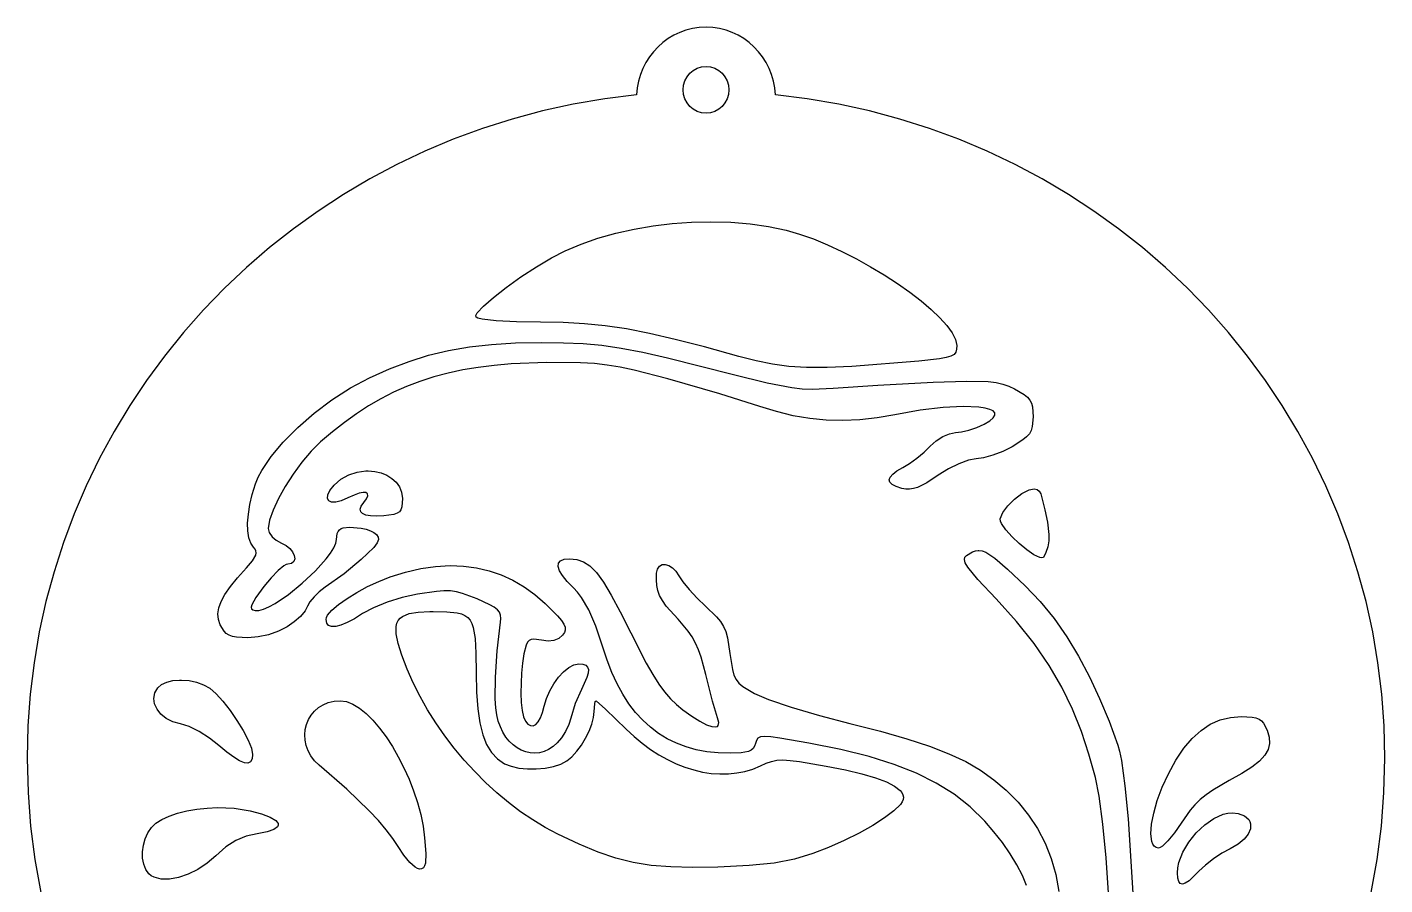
# Model space of a CAD drawing. Extents: x -78 to 288, y -40 to 337.
# Drawn here: x -78.2 to 288.2, y 105.6 to 337 of the extents above; entities that cross this region are included whole.
import ezdxf

# ---------------------------------------------------------------- set-up
doc = ezdxf.new("R2010")
doc.units = 0

msp = doc.modelspace()

# ---------------------------------------------------------------- linework, layer by layer
at = {"layer": 'Layer 1'}
for p, q in [((94.793371, 333.890838), (93.372081, 332.844108)), ((96.309169, 334.800759), (94.793371, 333.890838)), ((97.910866, 335.56504), (96.309169, 334.800759)), ((99.589848, 336.174852), (97.910866, 335.56504)), ((101.337505, 336.621365), (99.589848, 336.174852)), ((103.145226, 336.895747), (101.337505, 336.621365)), ((105.004399, 336.98917), (103.145226, 336.895747)), ((106.863473, 336.895747), (105.004399, 336.98917)), ((105.004399, 336.98917), (105.004399, 336.98917)), ((108.670914, 336.621364), (106.863473, 336.895747)), ((110.418137, 336.174851), (108.670914, 336.621364)), ((112.096555, 335.565039), (110.418137, 336.174851)), ((113.697584, 334.800757), (112.096555, 335.565039)), ((115.212637, 333.890836), (113.697584, 334.800757)), ((116.63313, 332.844107), (115.212637, 333.890836)), ((90.847475, 330.375541), (89.76138, 328.971364)), ((92.053912, 331.669399), (90.847475, 330.375541)), ((93.372081, 332.844108), (92.053912, 331.669399)), ((117.950477, 331.669398), (116.63313, 332.844107)), ((119.156091, 330.37554), (117.950477, 331.669398)), ((120.241389, 328.971364), (119.156091, 330.37554)), ((88.804241, 327.465699), (87.984667, 325.867376)), ((89.76138, 328.971364), (88.804241, 327.465699)), ((102.603917, 325.908674), (103.761947, 326.277298)), ((103.761947, 326.277298), (105.004399, 326.405837)), ((105.004399, 326.405837), (106.246472, 326.277298)), ((105.004399, 326.405837), (105.004399, 326.405837)), ((106.246472, 326.277298), (107.403503, 325.908674)), ((121.197783, 327.465699), (120.241389, 328.971364)), ((122.016689, 325.867375), (121.197783, 327.465699)), ((87.311271, 324.185224), (86.792663, 322.428074)), ((87.984667, 325.867376), (87.311271, 324.185224)), ((98.956462, 321.356244), (99.316795, 322.543019)), ((99.316795, 322.543019), (99.886746, 323.617135)), ((99.886746, 323.617135), (100.641277, 324.553107)), ((100.641277, 324.553107), (101.555347, 325.325448)), ((101.555347, 325.325448), (102.603917, 325.908674)), ((107.403503, 325.908674), (108.45066, 325.325448)), ((108.45066, 325.325448), (109.363111, 324.553107)), ((109.363111, 324.553107), (110.116022, 323.617135)), ((110.116022, 323.617135), (110.68456, 322.543019)), ((110.68456, 322.543019), (111.043894, 321.356244)), ((122.689521, 324.185224), (122.016689, 325.867375)), ((123.207694, 322.428074), (122.689521, 324.185224)), ((86.437456, 320.604756), (86.25426, 318.7241)), ((86.792663, 322.428074), (86.437456, 320.604756)), ((98.830788, 320.082295), (98.956462, 321.356244)), ((98.956463, 318.808345), (98.830788, 320.082295)), ((99.316796, 317.621569), (98.956463, 318.808345)), ((111.043895, 318.808345), (110.684561, 317.621569)), ((111.043894, 321.356244), (111.16919, 320.082295)), ((111.16919, 320.082295), (111.043895, 318.808345)), ((123.562621, 320.604756), (123.207694, 322.428074)), ((123.745718, 318.7241), (123.562621, 320.604756)), ((69.190608, 316.216927), (60.860163, 314.394344)), ((77.658476, 317.66329), (69.190608, 316.216927)), ((86.25426, 318.7241), (77.658476, 317.66329)), ((99.886748, 316.547453), (99.316796, 317.621569)), ((100.641278, 315.611482), (99.886748, 316.547453)), ((101.555348, 314.839141), (100.641278, 315.611482)), ((109.363111, 315.611482), (108.45066, 314.839141)), ((110.116022, 316.547453), (109.363111, 315.611482)), ((110.684561, 317.621569), (110.116022, 316.547453)), ((132.341786, 317.663647), (123.745718, 318.7241)), ((140.8099, 316.217613), (132.341786, 317.663647)), ((149.140558, 314.395329), (140.8099, 316.217613)), ((52.676648, 312.204871), (44.64957, 309.657842)), ((60.860163, 314.394344), (52.676648, 312.204871)), ((102.603917, 314.255916), (101.555348, 314.839141)), ((103.761948, 313.887291), (102.603917, 314.255916)), ((105.004399, 313.758753), (103.761948, 313.887291)), ((106.246471, 313.887291), (105.004399, 313.758753)), ((107.403502, 314.255916), (106.246471, 313.887291)), ((108.45066, 314.839141), (107.403502, 314.255916)), ((157.324252, 312.20613), (149.140558, 314.395329)), ((165.35148, 309.659346), (157.324252, 312.20613)), ((44.64957, 309.657842), (36.788435, 306.762588)), ((173.212734, 306.764311), (165.35148, 309.659346)), ((36.788435, 306.762588), (29.102751, 303.528441)), ((180.898512, 303.530358), (173.212734, 306.764311)), ((29.102751, 303.528441), (21.602023, 299.964733)), ((188.399307, 299.966818), (180.898512, 303.530358)), ((21.602023, 299.964733), (14.29576, 296.080795)), ((195.705615, 296.083024), (188.399307, 299.966818)), ((14.29576, 296.080795), (7.193466, 291.885961)), ((202.80793, 291.888309), (195.705615, 296.083024)), ((7.193466, 291.885961), (0.304651, 287.389561)), ((209.696748, 287.392005), (202.80793, 291.888309)), ((0.304651, 287.389561), (-6.361181, 282.600929)), ((216.362564, 282.603445), (209.696748, 287.392005)), ((-6.361181, 282.600929), (-12.794522, 277.529395)), ((80.624576, 281.379432), (85.603313, 282.486697)), ((85.603313, 282.486697), (90.715785, 283.357831)), ((90.715785, 283.357831), (95.909161, 283.987854)), ((95.909161, 283.987854), (101.130614, 284.371788)), ((101.130614, 284.371788), (106.327315, 284.504656)), ((106.327315, 284.504656), (111.686601, 284.368872)), ((106.327315, 284.504656), (106.327315, 284.504656)), ((111.686601, 284.368872), (116.899327, 283.946269)), ((116.899327, 283.946269), (121.906047, 283.2318)), ((121.906047, 283.2318), (126.647315, 282.22042)), ((126.647315, 282.22042), (130.232189, 281.180908)), ((222.795872, 277.531962), (216.362564, 282.603445)), ((71.279616, 278.476419), (75.8324, 280.041013)), ((75.8324, 280.041013), (80.624576, 281.379432)), ((130.232189, 281.180908), (133.970574, 279.853306)), ((133.970574, 279.853306), (137.809375, 278.273485)), ((-12.794522, 277.529395), (-18.985866, 272.184291)), ((63.293063, 274.770273), (67.019051, 276.690628)), ((67.019051, 276.690628), (71.279616, 278.476419)), ((137.809375, 278.273485), (141.695497, 276.477317)), ((141.695497, 276.477317), (145.575846, 274.500673)), ((228.987169, 272.186887), (222.795872, 277.531962)), ((-18.985866, 272.184291), (-24.925705, 266.57495)), ((55.059038, 269.620205), (59.213384, 272.344322)), ((59.213384, 272.344322), (63.293063, 274.770273)), ((145.575846, 274.500673), (149.397328, 272.379425)), ((149.397328, 272.379425), (153.106848, 270.149444)), ((234.926948, 266.577553), (228.987169, 272.186887)), ((51.109049, 266.805351), (55.059038, 269.620205)), ((153.106848, 270.149444), (156.651312, 267.846601)), ((156.651312, 267.846601), (159.977624, 265.506769)), ((-24.925705, 266.57495), (-30.604533, 260.710704)), ((44.938239, 261.733151), (47.642441, 264.10719)), ((47.642441, 264.10719), (51.109049, 266.805351)), ((159.977624, 265.506769), (163.03269, 263.165818)), ((240.605705, 260.713293), (234.926948, 266.577553)), ((-30.604533, 260.710704), (-36.012843, 254.600884)), ((43.275467, 259.890663), (44.938239, 261.733151)), ((163.03269, 263.165818), (165.763416, 260.859619)), ((165.763416, 260.859619), (168.116708, 258.624045)), ((246.013935, 254.603439), (240.605705, 260.713293)), ((42.921812, 259.233573), (43.275467, 259.890663)), ((42.933149, 258.787156), (42.921812, 259.233573)), ((43.441573, 258.508906), (42.933149, 258.787156)), ((44.5672, 258.249092), (43.441573, 258.508906)), ((48.39056, 257.806735), (44.5672, 258.249092)), ((53.844225, 257.504017), (48.39056, 257.806735)), ((60.36919, 257.384865), (53.844225, 257.504017)), ((66.476747, 257.287116), (60.36919, 257.384865)), ((72.184825, 256.985373), (66.476747, 257.287116)), ((77.775361, 256.431335), (72.184825, 256.985373)), ((168.116708, 258.624045), (170.03947, 256.494967)), ((-36.012843, 254.600884), (-41.141128, 248.254823)), ((83.530291, 255.576701), (77.775361, 256.431335)), ((89.73155, 254.37317), (83.530291, 255.576701)), ((96.661074, 252.77244), (89.73155, 254.37317)), ((170.03947, 256.494967), (171.478608, 254.508256)), ((171.478608, 254.508256), (172.381028, 252.699783)), ((251.142133, 248.257324), (246.013935, 254.603439)), ((30.126638, 248.48867), (35.531546, 249.785176)), ((35.531546, 249.785176), (41.168225, 250.753926)), ((41.168225, 250.753926), (47.145226, 251.417237)), ((47.145226, 251.417237), (53.571101, 251.797426)), ((53.571101, 251.797426), (60.554399, 251.916809)), ((60.554399, 251.916809), (66.502024, 251.854838)), ((60.554399, 251.916809), (60.554399, 251.916809)), ((66.502024, 251.854838), (71.823673, 251.631944)), ((71.823673, 251.631944), (76.908715, 251.183259)), ((76.908715, 251.183259), (82.146519, 250.443913)), ((82.146519, 250.443913), (87.926453, 249.34904)), ((87.926453, 249.34904), (94.637888, 247.833771)), ((104.6008, 250.726212), (96.661074, 252.77244)), ((113.832663, 248.186184), (104.6008, 250.726212)), ((172.422272, 249.310784), (171.943814, 248.695281)), ((172.381028, 252.699783), (172.693635, 251.10542)), ((172.641266, 250.101647), (172.422272, 249.310784)), ((172.693635, 251.10542), (172.641266, 250.101647)), ((-41.141128, 248.254823), (-45.979882, 241.681852)), ((19.577935, 244.823123), (24.844952, 246.842091)), ((24.844952, 246.842091), (30.126638, 248.48867)), ((47.86019, 245.764614), (43.527873, 245.220002)), ((52.382147, 246.159272), (47.86019, 245.764614)), ((62.053704, 246.519309), (52.382147, 246.159272)), ((71.141192, 246.43726), (62.053704, 246.519309)), ((74.869692, 246.221875), (71.141192, 246.43726)), ((78.365267, 245.848955), (74.869692, 246.221875)), ((81.860841, 245.287529), (78.365267, 245.848955)), ((94.637888, 247.833771), (112.412732, 243.282573)), ((118.534301, 246.951519), (113.832663, 248.186184)), ((122.91016, 246.043359), (118.534301, 246.951519)), ((127.318923, 245.452468), (122.91016, 246.043359)), ((162.410163, 246.933823), (144.329452, 245.49106)), ((168.023255, 247.525404), (162.410163, 246.933823)), ((169.837145, 247.840143), (168.023255, 247.525404)), ((171.113052, 248.217585), (169.837145, 247.840143)), ((171.943814, 248.695281), (171.113052, 248.217585)), ((255.980793, 241.68428), (251.142133, 248.257324)), ((9.086604, 239.657886), (14.217038, 242.409448)), ((14.217038, 242.409448), (19.577935, 244.823123)), ((31.521942, 242.634958), (27.801367, 241.439051)), ((35.37343, 243.660321), (31.521942, 242.634958)), ((39.370514, 244.520286), (35.37343, 243.660321)), ((43.527873, 245.220002), (39.370514, 244.520286)), ((85.589342, 244.506626), (81.860841, 245.287529)), ((94.676829, 242.162503), (85.589342, 244.506626)), ((108.69923, 238.122121), (94.676829, 242.162503)), ((112.412732, 243.282573), (121.485837, 241.005722)), ((132.119271, 245.169612), (127.318923, 245.452468)), ((137.669887, 245.185554), (132.119271, 245.169612)), ((144.329452, 245.49106), (137.669887, 245.185554)), ((-45.979882, 241.681852), (-50.519598, 234.891303)), ((4.058858, 236.427202), (9.086604, 239.657886)), ((20.694232, 238.515014), (17.278308, 236.776589)), ((24.197024, 240.067452), (20.694232, 238.515014)), ((27.801367, 241.439051), (24.197024, 240.067452)), ((121.485837, 241.005722), (128.120387, 239.751738)), ((128.120387, 239.751738), (130.935884, 239.451668)), ((130.935884, 239.451668), (133.63696, 239.339334)), ((133.63696, 239.339334), (139.356135, 239.587226)), ((139.356135, 239.587226), (151.369486, 240.396568)), ((151.369486, 240.396568), (166.308357, 241.192365)), ((166.308357, 241.192365), (175.328498, 241.511566)), ((175.328498, 241.511566), (181.19676, 241.385909)), ((181.19676, 241.385909), (183.32531, 241.125853)), ((183.32531, 241.125853), (185.117539, 240.718097)), ((185.117539, 240.718097), (186.723996, 240.150479)), ((186.723996, 240.150479), (188.295232, 239.410837)), ((188.295232, 239.410837), (190.853794, 237.907455)), ((260.520412, 234.893641), (255.980793, 241.68428)), ((-50.519598, 234.891303), (-54.750769, 227.892509)), ((-0.734109, 232.839929), (4.058858, 236.427202)), ((13.934572, 234.847031), (10.648341, 232.721192)), ((17.278308, 236.776589), (13.934572, 234.847031)), ((119.503565, 234.710073), (108.69923, 238.122121)), ((124.053158, 233.277929), (119.503565, 234.710073)), ((174.394991, 234.65834), (169.03154, 234.390254)), ((178.663342, 234.486385), (174.394991, 234.65834)), ((190.853794, 237.907455), (191.723306, 237.185061)), ((191.723306, 237.185061), (192.362551, 236.417435)), ((192.362551, 236.417435), (192.803716, 235.556002)), ((192.803716, 235.556002), (193.078986, 234.552189)), ((193.078986, 234.552189), (193.260579, 231.923128)), ((264.751484, 227.894737), (260.520412, 234.893641)), ((-5.160204, 229.018595), (-0.734109, 232.839929)), ((10.648341, 232.721192), (7.404936, 230.393925)), ((128.545006, 232.177322), (124.053158, 233.277929)), ((133.009102, 231.406443), (128.545006, 232.177322)), ((137.475442, 230.963484), (133.009102, 231.406443)), ((141.974022, 230.846635), (137.475442, 230.963484)), ((146.534836, 231.054087), (141.974022, 230.846635)), ((151.18788, 231.58403), (146.534836, 231.054087)), ((155.963149, 232.434656), (151.18788, 231.58403)), ((162.808941, 233.657301), (155.963149, 232.434656)), ((169.03154, 234.390254), (162.808941, 233.657301)), ((180.31312, 234.243149), (178.663342, 234.486385)), ((181.600641, 233.899213), (180.31312, 234.243149)), ((181.57209, 230.777631), (182.538268, 231.578523)), ((182.49641, 233.457679), (181.600641, 233.899213)), ((182.970934, 232.921651), (182.49641, 233.457679)), ((182.538268, 231.578523), (182.994718, 232.294231)), ((182.994718, 232.294231), (182.970934, 232.921651)), ((193.260579, 231.923128), (193.065114, 229.247318)), ((-54.750769, 227.892509), (-58.663887, 220.694801)), ((-9.087334, 225.085732), (-5.160204, 229.018595)), ((4.189673, 227.860083), (0.987871, 225.114517)), ((7.404936, 230.393925), (4.189673, 227.860083)), ((168.915598, 226.543964), (170.725921, 227.336727)), ((170.725921, 227.336727), (172.305579, 227.628059)), ((172.305579, 227.628059), (173.960376, 227.806577)), ((173.960376, 227.806577), (175.975315, 228.292989)), ((175.975315, 228.292989), (178.095664, 229.013585)), ((178.095664, 229.013585), (180.06669, 229.894656)), ((180.06669, 229.894656), (181.57209, 230.777631)), ((192.266769, 227.303577), (191.54216, 226.46399)), ((192.761172, 228.212387), (192.266769, 227.303577)), ((193.065114, 229.247318), (192.761172, 228.212387)), ((268.664504, 220.696902), (264.751484, 227.894737)), ((-12.383406, 221.163869), (-9.087334, 225.085732)), ((0.987871, 225.114517), (-1.537304, 222.609745)), ((163.852861, 222.352819), (165.496968, 223.941531)), ((165.496968, 223.941531), (167.098113, 225.371616)), ((167.098113, 225.371616), (168.915598, 226.543964)), ((187.589676, 223.791601), (185.068535, 222.542088)), ((190.547603, 225.63673), (187.589676, 223.791601)), ((191.54216, 226.46399), (190.547603, 225.63673)), ((-58.663887, 220.694801), (-62.249448, 213.307511)), ((-14.916327, 217.375538), (-12.383406, 221.163869)), ((-1.537304, 222.609745), (-4.036508, 219.670283)), ((159.937388, 219.313107), (161.918943, 220.747804)), ((161.918943, 220.747804), (163.852861, 222.352819)), ((175.838917, 220.19634), (173.233602, 219.237278)), ((177.888288, 220.554865), (175.838917, 220.19634)), ((179.898855, 220.817492), (177.888288, 220.554865)), ((182.3986, 221.515309), (179.898855, 220.817492)), ((185.068535, 222.542088), (182.3986, 221.515309)), ((272.249967, 213.309469), (268.664504, 220.696902)), ((-15.855327, 215.569737), (-14.916327, 217.375538)), ((-6.413971, 216.454584), (-8.573923, 213.121096)), ((-4.036508, 219.670283), (-6.413971, 216.454584)), ((6.488247, 215.092662), (8.608758, 216.269557)), ((8.608758, 216.269557), (10.885371, 216.993984)), ((10.885371, 216.993984), (13.220441, 217.282851)), ((13.220441, 217.282851), (13.837802, 217.282851)), ((13.220441, 217.282851), (13.220441, 217.282851)), ((13.837802, 217.282851), (15.61688, 217.133477)), ((15.61688, 217.133477), (17.309288, 216.74398)), ((17.309288, 216.74398), (18.868628, 216.123469)), ((154.683722, 215.642887), (155.39042, 216.44767)), ((155.39042, 216.44767), (156.545993, 217.31243)), ((156.545993, 217.31243), (158.150371, 218.235351)), ((158.150371, 218.235351), (159.937388, 219.313107)), ((170.406811, 217.823555), (167.69301, 216.101045)), ((173.233602, 219.237278), (170.406811, 217.823555)), ((-62.249448, 213.307511), (-65.497943, 205.739971)), ((-17.438869, 210.956993), (-16.554004, 213.843267)), ((-16.554004, 213.843267), (-15.855327, 215.569737)), ((-8.573923, 213.121096), (-10.420595, 209.82827)), ((3.521822, 212.029735), (4.621482, 213.446392)), ((4.621482, 213.446392), (6.488247, 215.092662)), ((18.868628, 216.123469), (20.248498, 215.281053)), ((20.248498, 215.281053), (21.4025, 214.225841)), ((21.4025, 214.225841), (22.284235, 212.966942)), ((22.284235, 212.966942), (22.847302, 211.513465)), ((154.425969, 214.899892), (154.683722, 215.642887)), ((154.617229, 214.220501), (154.425969, 214.899892)), ((155.257573, 213.606527), (154.617229, 214.220501)), ((156.347069, 213.059785), (155.257573, 213.606527)), ((157.885788, 212.582087), (156.347069, 213.059785)), ((158.903182, 212.398819), (157.885788, 212.582087)), ((162.072776, 212.831039), (160.966672, 212.512519)), ((164.583721, 214.045303), (162.072776, 212.831039)), ((167.69301, 216.101045), (164.583721, 214.045303)), ((275.498368, 205.741769), (272.249967, 213.309469)), ((-18.093161, 208.195476), (-17.438869, 210.956993)), ((-10.420595, 209.82827), (-11.858219, 206.734556)), ((2.842852, 209.880766), (2.940691, 210.830433)), ((3.193068, 209.213017), (2.842852, 209.880766)), ((2.940691, 210.830433), (3.521822, 212.029735)), ((3.956103, 208.859465), (3.193068, 209.213017)), ((6.579679, 209.22408), (5.096719, 208.852393)), ((8.369746, 210.006809), (6.579679, 209.22408)), ((10.005535, 210.775347), (8.369746, 210.006809)), ((11.374685, 211.264476), (10.005535, 210.775347)), ((12.452901, 211.481432), (11.374685, 211.264476)), ((13.215883, 211.433448), (12.452901, 211.481432)), ((12.629538, 208.736809), (13.37046, 209.772205)), ((13.639335, 211.127759), (13.215883, 211.433448)), ((13.37046, 209.772205), (13.69896, 210.5716)), ((13.69896, 210.5716), (13.639335, 211.127759)), ((22.847302, 211.513465), (23.045302, 209.874517)), ((23.045302, 209.874517), (22.899266, 207.587122)), ((159.920142, 212.372038), (158.903182, 212.398819)), ((160.966672, 212.512519), (159.920142, 212.372038)), ((186.46232, 207.878707), (188.226558, 209.62848)), ((188.226558, 209.62848), (190.244329, 211.153337)), ((190.244329, 211.153337), (192.198219, 212.156344)), ((192.198219, 212.156344), (193.604538, 212.467434)), ((193.604538, 212.467434), (194.352866, 212.296118)), ((193.604538, 212.467434), (193.604538, 212.467434)), ((194.352866, 212.296118), (194.915597, 211.819678)), ((194.915597, 211.819678), (195.336531, 211.065189)), ((195.336531, 211.065189), (195.659468, 210.059726)), ((195.659468, 210.059726), (196.445077, 206.784051)), ((-65.497943, 205.739971), (-68.399866, 198.001513)), ((-18.70459, 203.223116), (-18.51552, 205.602817)), ((-18.51552, 205.602817), (-18.093161, 208.195476)), ((-11.858219, 206.734556), (-12.791023, 203.998405)), ((5.096719, 208.852393), (3.956103, 208.859465)), ((11.692102, 206.95259), (11.965774, 207.772202)), ((11.804841, 206.280437), (11.692102, 206.95259)), ((12.300309, 205.758208), (11.804841, 206.280437)), ((11.965774, 207.772202), (12.629538, 208.736809)), ((13.174826, 205.38837), (12.300309, 205.758208)), ((14.42471, 205.173387), (13.174826, 205.38837)), ((18.035857, 205.217851), (16.046281, 205.115726)), ((20.728651, 205.568422), (18.035857, 205.217851)), ((21.610532, 205.850346), (20.728651, 205.568422)), ((22.238418, 206.254968), (21.610532, 205.850346)), ((22.654075, 206.820992), (22.238418, 206.254968)), ((22.899266, 207.587122), (22.654075, 206.820992)), ((184.36176, 204.362365), (185.118445, 206.068506)), ((185.118445, 206.068506), (186.46232, 207.878707)), ((196.445077, 206.784051), (197.171496, 203.463578)), ((278.400202, 198.003136), (275.498368, 205.741769)), ((-18.659011, 201.100474), (-18.70459, 203.223116)), ((-12.791023, 203.998405), (-13.12324, 201.778267)), ((-13.12324, 201.778267), (-12.85023, 200.652655)), ((6.045389, 201.401224), (6.505407, 201.722447)), ((6.505407, 201.722447), (7.101188, 201.937563)), ((7.101188, 201.937563), (8.748982, 202.095767)), ((8.748982, 202.095767), (11.950297, 201.848932)), ((11.950297, 201.848932), (13.300095, 201.554611)), ((13.300095, 201.554611), (14.452715, 201.158996)), ((16.046281, 205.115726), (14.42471, 205.173387)), ((184.473751, 203.775008), (184.36176, 204.362365)), ((184.792093, 203.069858), (184.473751, 203.775008)), ((185.942004, 201.399556), (184.792093, 203.069858)), ((197.171496, 203.463578), (197.536571, 200.125067)), ((-68.399866, 198.001513), (-70.94571, 190.101469)), ((-18.377427, 199.278992), (-18.659011, 201.100474)), ((-17.858479, 197.802769), (-18.377427, 199.278992)), ((-12.85023, 200.652655), (-12.099761, 199.544021)), ((-12.099761, 199.544021), (-10.974678, 198.566937)), ((-10.974678, 198.566937), (-9.577824, 197.835976)), ((5.121744, 197.777979), (5.318218, 198.823753)), ((5.318218, 198.823753), (5.483696, 200.394154)), ((5.483696, 200.394154), (5.708897, 200.962318)), ((5.708897, 200.962318), (6.045389, 201.401224)), ((14.452715, 201.158996), (15.385706, 200.671566)), ((16.294327, 197.905793), (15.334644, 196.668301)), ((15.385706, 200.671566), (16.076617, 200.101802)), ((16.076617, 200.101802), (16.502994, 199.459186)), ((16.642385, 198.753198), (16.294327, 197.905793)), ((16.502994, 199.459186), (16.642385, 198.753198)), ((187.599849, 199.538217), (185.942004, 201.399556)), ((189.553979, 197.6726), (187.599849, 199.538217)), ((197.489182, 198.457411), (197.238149, 196.795281)), ((197.536571, 200.125067), (197.489182, 198.457411)), ((280.945964, 190.102901), (278.400202, 198.003136)), ((-17.10081, 196.715906), (-17.858479, 197.802769)), ((-17.372332, 193.076674), (-16.527039, 194.555475)), ((-16.692486, 196.222614), (-17.10081, 196.715906)), ((-16.455906, 195.7122), (-16.692486, 196.222614)), ((-16.527039, 194.555475), (-16.398336, 195.163531)), ((-16.398336, 195.163531), (-16.455906, 195.7122)), ((-9.577824, 197.835976), (-8.320352, 197.192923)), ((-8.320352, 197.192923), (-7.309078, 196.363051)), ((-7.309078, 196.363051), (-6.569672, 195.430369)), ((-6.569672, 195.430369), (-6.127807, 194.478883)), ((-6.127807, 194.478883), (-6.009157, 193.592603)), ((2.528284, 193.592389), (3.682568, 195.123741)), ((3.682568, 195.123741), (4.561791, 196.53179)), ((4.561791, 196.53179), (5.121744, 197.777979)), ((15.334644, 196.668301), (11.969412, 193.368978)), ((174.853676, 194.010839), (175.321829, 194.475767)), ((175.321829, 194.475767), (176.954957, 195.421391)), ((176.954957, 195.421391), (177.697757, 195.706927)), ((177.697757, 195.706927), (178.443913, 195.833962)), ((178.443913, 195.833962), (178.655579, 195.842781)), ((178.655579, 195.842781), (179.517798, 195.716941)), ((178.655579, 195.842781), (178.655579, 195.842781)), ((179.517798, 195.716941), (180.486301, 195.344906)), ((180.486301, 195.344906), (182.929549, 193.742412)), ((191.59275, 195.989461), (189.553979, 197.6726)), ((193.504515, 194.675561), (191.59275, 195.989461)), ((195.077627, 193.917655), (193.504515, 194.675561)), ((196.746813, 195.269424), (196.10044, 193.902503)), ((197.238149, 196.795281), (196.746813, 195.269424)), ((-21.43588, 188.444843), (-19.049907, 191.10674)), ((-19.049907, 191.10674), (-17.372332, 193.076674)), ((-8.924845, 191.688747), (-10.504581, 190.392164)), ((-8.310677, 192.041854), (-8.924845, 191.688747)), ((-7.849212, 192.165073), (-8.310677, 192.041854)), ((-6.844187, 192.35169), (-7.849212, 192.165073)), ((-6.239392, 192.855536), (-6.844187, 192.35169)), ((-6.009157, 193.592603), (-6.239392, 192.855536)), ((-0.42864, 190.313994), (2.528284, 193.592389)), ((11.969412, 193.368978), (7.324694, 189.547077)), ((23.91784, 190.009183), (28.015855, 190.954031)), ((28.015855, 190.954031), (32.016458, 191.534261)), ((32.016458, 191.534261), (35.912871, 191.750559)), ((35.912871, 191.750559), (39.529087, 191.61833)), ((35.912871, 191.750559), (35.912871, 191.750559)), ((39.529087, 191.61833), (43.039344, 191.15638)), ((43.039344, 191.15638), (46.438316, 190.365771)), ((65.07225, 191.5053), (65.16514, 192.398664)), ((65.430518, 190.381317), (65.07225, 191.5053)), ((65.16514, 192.398664), (65.71067, 193.050405)), ((65.71067, 193.050405), (66.710323, 193.44952)), ((66.710323, 193.44952), (68.165579, 193.585003)), ((68.165579, 193.585003), (70.135923, 193.410054)), ((68.165579, 193.585003), (68.165579, 193.585003)), ((70.135923, 193.410054), (71.939084, 192.806741)), ((71.939084, 192.806741), (73.672312, 191.657367)), ((73.672312, 191.657367), (75.432858, 189.844234)), ((91.678218, 189.67799), (91.923193, 190.815268)), ((91.923193, 190.815268), (92.437081, 191.587595)), ((92.437081, 191.587595), (93.156892, 192.002378)), ((93.156892, 192.002378), (94.019637, 192.067025)), ((94.019637, 192.067025), (94.962327, 191.788946)), ((94.962327, 191.788946), (95.921971, 191.175549)), ((95.921971, 191.175549), (96.835579, 190.234242)), ((174.728134, 193.372176), (174.853676, 194.010839)), ((174.982832, 192.504547), (174.728134, 193.372176)), ((175.6554, 191.352721), (174.982832, 192.504547)), ((178.404666, 187.975554), (175.6554, 191.352721)), ((182.929549, 193.742412), (186.3601, 190.795623)), ((186.3601, 190.795623), (191.152732, 186.264865)), ((195.671049, 193.805563), (195.077627, 193.917655)), ((196.10044, 193.902503), (195.671049, 193.805563)), ((-70.94571, 190.101469), (-73.125969, 182.049172)), ((-23.35433, 186.078635), (-21.43588, 188.444843)), ((-12.375001, 188.47391), (-14.322685, 186.132573)), ((-10.504581, 190.392164), (-12.375001, 188.47391)), ((-7.698084, 183.973999), (-3.955317, 187.00505)), ((-3.955317, 187.00505), (-0.42864, 190.313994)), ((7.324694, 189.547077), (2.178496, 185.894448)), ((13.674515, 186.07311), (16.701799, 187.502036)), ((16.701799, 187.502036), (19.729191, 188.699031)), ((19.729191, 188.699031), (23.91784, 190.009183)), ((46.438316, 190.365771), (49.720675, 189.247564)), ((49.720675, 189.247564), (52.881095, 187.802822)), ((52.881095, 187.802822), (55.914249, 186.032607)), ((66.238463, 189.03772), (65.430518, 190.381317)), ((67.494602, 187.485512), (66.238463, 189.03772)), ((69.197454, 185.735698), (67.494602, 187.485512)), ((75.432858, 189.844234), (77.317972, 187.249643)), ((77.317972, 187.249643), (79.424903, 183.755896)), ((91.612444, 187.926142), (91.678218, 189.67799)), ((91.696205, 186.394438), (91.612444, 187.926142)), ((96.835579, 190.234242), (97.640163, 188.972434)), ((97.640163, 188.972434), (98.719792, 187.3412)), ((98.719792, 187.3412), (100.447917, 185.259128)), ((183.276968, 182.798823), (178.404666, 187.975554)), ((283.12615, 182.050398), (280.945964, 190.102901)), ((-25.864891, 182.069377), (-24.824314, 183.967138)), ((-24.824314, 183.967138), (-23.35433, 186.078635)), ((-14.322685, 186.132573), (-16.531562, 183.117833)), ((-11.303278, 181.529286), (-7.698084, 183.973999)), ((-0.78338, 183.357189), (-1.875914, 181.982803)), ((0.619311, 184.716976), (-0.78338, 183.357189)), ((2.178496, 185.894448), (0.619311, 184.716976)), ((8.117789, 182.849635), (10.771718, 184.494795)), ((10.771718, 184.494795), (13.674515, 186.07311)), ((27.137524, 184.042365), (22.997764, 183.13051)), ((32.301771, 184.804543), (27.137524, 184.042365)), ((34.277686, 184.942196), (32.301771, 184.804543)), ((36.020135, 184.904316), (34.277686, 184.942196)), ((37.657123, 184.68097), (36.020135, 184.904316)), ((39.316655, 184.262228), (37.657123, 184.68097)), ((43.215371, 182.798823), (39.316655, 184.262228)), ((55.914249, 186.032607), (58.814811, 183.93798)), ((58.814811, 183.93798), (61.577454, 181.520003)), ((70.308209, 184.554343), (69.197454, 185.735698)), ((71.361629, 183.185418), (70.308209, 184.554343)), ((79.424903, 183.755896), (81.850902, 179.245295)), ((91.967445, 185.001481), (91.696205, 186.394438)), ((92.464104, 183.665875), (91.967445, 185.001481)), ((93.224125, 182.306223), (92.464104, 183.665875)), ((100.447917, 185.259128), (102.586767, 182.994213)), ((191.152732, 186.264865), (195.192356, 182.030538)), ((-73.125969, 182.049172), (-74.931135, 173.853952)), ((-26.734053, 178.751162), (-26.495118, 180.344377)), ((-26.495118, 180.344377), (-25.864891, 182.069377)), ((-17.599513, 181.200761), (-17.734833, 180.573619)), ((-17.734833, 180.573619), (-17.619952, 180.124613)), ((-17.619952, 180.124613), (-17.266547, 179.821652)), ((-16.531562, 183.117833), (-17.599513, 181.200761)), ((-17.266547, 179.821652), (-16.686296, 179.632642)), ((-16.686296, 179.632642), (-15.679482, 179.636317)), ((-15.679482, 179.636317), (-14.417237, 179.979352)), ((-14.417237, 179.979352), (-12.943766, 180.623194)), ((-12.943766, 180.623194), (-11.303278, 181.529286)), ((-2.504629, 180.761531), (-3.20059, 179.507148)), ((-1.875914, 181.982803), (-2.504629, 180.761531)), ((2.893012, 178.338508), (4.054056, 179.688949)), ((4.054056, 179.688949), (5.837108, 181.220172)), ((5.837108, 181.220172), (8.117789, 182.849635)), ((15.227298, 180.377915), (12.320857, 178.794795)), ((18.906978, 181.86609), (15.227298, 180.377915)), ((22.997764, 183.13051), (18.906978, 181.86609)), ((46.698633, 181.207091), (43.215371, 182.798823)), ((47.860597, 180.517543), (46.698633, 181.207091)), ((48.691328, 179.843911), (47.860597, 180.517543)), ((49.232234, 179.144974), (48.691328, 179.843911)), ((61.577454, 181.520003), (64.915541, 178.179092)), ((73.342752, 179.791679), (71.361629, 183.185418)), ((75.233396, 175.368127), (73.342752, 179.791679)), ((94.285449, 180.84113), (93.224125, 182.306223)), ((97.463774, 177.269031), (94.285449, 180.84113)), ((102.586767, 182.994213), (104.898565, 180.814448)), ((104.898565, 180.814448), (107.862748, 177.958178)), ((188.82631, 176.707141), (183.276968, 182.798823)), ((195.192356, 182.030538), (198.921779, 177.447753)), ((284.931254, 173.854958), (283.12615, 182.050398)), ((-26.600755, 177.248756), (-26.734053, 178.751162)), ((-26.114282, 175.796184), (-26.600755, 177.248756)), ((-6.151133, 176.551316), (-8.04324, 175.214101)), ((-4.476504, 178.043038), (-6.151133, 176.551316)), ((-3.20059, 179.507148), (-4.476504, 178.043038)), ((2.478357, 177.251392), (2.584612, 177.756876)), ((2.64667, 176.249241), (2.478357, 177.251392)), ((2.584612, 177.756876), (2.893012, 178.338508)), ((3.143308, 175.592448), (2.64667, 176.249241)), ((8.164147, 176.379781), (6.478691, 175.67468)), ((10.115685, 177.420471), (8.164147, 176.379781)), ((12.320857, 178.794795), (10.115685, 177.420471)), ((21.392415, 175.355833), (21.594797, 176.191854)), ((21.594797, 176.191854), (21.94039, 176.913452)), ((21.94039, 176.913452), (22.434063, 177.527374)), ((22.434063, 177.527374), (23.080681, 178.040371)), ((23.080681, 178.040371), (24.852225, 178.790585)), ((24.852225, 178.790585), (27.293957, 179.218089)), ((27.293957, 179.218089), (30.444815, 179.376878)), ((30.444815, 179.376878), (31.379676, 179.376878)), ((30.444815, 179.376878), (30.444815, 179.376878)), ((31.379676, 179.376878), (35.072823, 179.310782)), ((35.072823, 179.310782), (37.879399, 179.020781)), ((37.879399, 179.020781), (38.988399, 178.737128)), ((38.988399, 178.737128), (39.921567, 178.331874)), ((39.921567, 178.331874), (40.694175, 177.783143)), ((40.694175, 177.783143), (41.32149, 177.069059)), ((41.32149, 177.069059), (41.818786, 176.167748)), ((41.818786, 176.167748), (42.20133, 175.057335)), ((48.663484, 168.760968), (49.530093, 176.484101)), ((49.524724, 178.379507), (49.232234, 179.144974)), ((49.610208, 177.506291), (49.524724, 178.379507)), ((49.530093, 176.484101), (49.610208, 177.506291)), ((64.915541, 178.179092), (65.965937, 176.954066)), ((65.965937, 176.954066), (66.646047, 175.949606)), ((66.646047, 175.949606), (66.987484, 175.10842)), ((81.850902, 179.245295), (84.693218, 173.600142)), ((100.166937, 174.092944), (97.463774, 177.269031)), ((107.862748, 177.958178), (108.899951, 176.670911)), ((108.899951, 176.670911), (109.701628, 175.358754)), ((193.575215, 170.732323), (188.82631, 176.707141)), ((198.921779, 177.447753), (202.365969, 172.528982)), ((-74.931135, 173.853952), (-76.351702, 165.525142)), ((-25.076631, 174.031232), (-26.114282, 175.796184)), ((-24.456338, 173.421084), (-25.076631, 174.031232)), ((-23.711573, 172.966156), (-24.456338, 173.421084)), ((-22.799715, 172.646701), (-23.711573, 172.966156)), ((-21.678146, 172.44297), (-22.799715, 172.646701)), ((-18.635393, 172.303684), (-21.678146, 172.44297)), ((-15.908199, 172.518099), (-18.635393, 172.303684)), ((-13.077604, 173.117995), (-15.908199, 172.518099)), ((-10.377866, 174.03834), (-13.077604, 173.117995)), ((-8.04324, 175.214101), (-10.377866, 174.03834)), ((3.955823, 175.279059), (3.143308, 175.592448)), ((5.071767, 175.307122), (3.955823, 175.279059)), ((6.478691, 175.67468), (5.071767, 175.307122)), ((21.397817, 173.313518), (21.392415, 175.355833)), ((21.917662, 170.732513), (21.397817, 173.313518)), ((42.20133, 175.057335), (42.683248, 172.121699)), ((66.295857, 172.991601), (65.244082, 172.061873)), ((66.780778, 173.686708), (66.295857, 172.991601)), ((67.021857, 174.373218), (66.780778, 173.686708)), ((66.987484, 175.10842), (67.021857, 174.373218)), ((77.126135, 169.728406), (75.233396, 175.368127)), ((84.693218, 173.600142), (88.871776, 165.467609)), ((101.240951, 172.507613), (100.166937, 174.092944)), ((102.167419, 170.849587), (101.240951, 172.507613)), ((109.701628, 175.358754), (110.313577, 173.932603)), ((110.313577, 173.932603), (110.781598, 172.303357)), ((110.781598, 172.303357), (111.469051, 168.07917)), ((202.365969, 172.528982), (205.549894, 167.286694)), ((286.351771, 165.525915), (284.931254, 173.854958)), ((22.91301, 167.558823), (21.917662, 170.732513)), ((42.683248, 172.121699), (42.889407, 168.087149)), ((48.193506, 161.689265), (48.663484, 168.760968)), ((56.461179, 170.321413), (55.862454, 167.946878)), ((56.813471, 171.070932), (56.461179, 170.321413)), ((57.251152, 171.567482), (56.813471, 171.070932)), ((57.811801, 171.840211), (57.251152, 171.567482)), ((58.532992, 171.918266), (57.811801, 171.840211)), ((60.607315, 171.606948), (58.532992, 171.918266)), ((62.409708, 171.372929), (60.607315, 171.606948)), ((63.951998, 171.523443), (62.409708, 171.372929)), ((65.244082, 172.061873), (63.951998, 171.523443)), ((78.29602, 166.209992), (77.126135, 169.728406)), ((102.974465, 169.062988), (102.167419, 170.849587)), ((103.690211, 167.091941), (102.974465, 169.062988)), ((197.610536, 164.825495), (193.575215, 170.732323)), ((-76.351702, 165.525142), (-77.378163, 157.072073)), ((24.340233, 163.812931), (22.91301, 167.558823)), ((42.889407, 168.087149), (42.941968, 162.778684)), ((55.452416, 165.42854), (55.178042, 162.74068)), ((55.862454, 167.946878), (55.452416, 165.42854)), ((67.967549, 164.221169), (69.354843, 164.953284)), ((69.354843, 164.953284), (70.670301, 165.212851)), ((70.670301, 165.212851), (71.74868, 165.125863)), ((71.74868, 165.125863), (72.540163, 164.853267)), ((79.58771, 162.929269), (78.29602, 166.209992)), ((88.871776, 165.467609), (90.634099, 162.37295)), ((104.960301, 162.37299), (103.690211, 167.091941)), ((111.469051, 168.07917), (112.130562, 163.73031)), ((205.549894, 167.286694), (208.498524, 161.733362)), ((287.378196, 157.072601), (286.351771, 165.525915)), ((25.985076, 160.099353), (24.340233, 163.812931)), ((42.941968, 162.778684), (43.05753, 157.609051)), ((48.140467, 155.775223), (48.193506, 161.689265)), ((55.178042, 162.74068), (55.026356, 157.337403)), ((63.946811, 159.888317), (65.206317, 161.618809)), ((65.206317, 161.618809), (66.565634, 163.086385)), ((66.565634, 163.086385), (67.967549, 164.221169)), ((72.873846, 161.557723), (71.367038, 158.342503)), ((72.540163, 164.853267), (73.046585, 164.377609)), ((73.211591, 162.747291), (72.873846, 161.557723)), ((73.046585, 164.377609), (73.269783, 163.681435)), ((73.269783, 163.681435), (73.211591, 162.747291)), ((81.003021, 159.884724), (79.58771, 162.929269)), ((90.634099, 162.37295), (92.263705, 159.800145)), ((106.750256, 155.13608), (104.960301, 162.37299)), ((112.130562, 163.73031), (112.554835, 162.217417)), ((112.554835, 162.217417), (113.123863, 161.010392)), ((201.019131, 158.93778), (197.610536, 164.825495)), ((208.498524, 161.733362), (211.236825, 155.881457)), ((-43.756298, 157.408591), (-42.941782, 158.792295)), ((-42.941782, 158.792295), (-41.912242, 159.672287)), ((-41.912242, 159.672287), (-40.539812, 160.31141)), ((-40.539812, 160.31141), (-38.906543, 160.711323)), ((-38.906543, 160.711323), (-37.09449, 160.873684)), ((-37.09449, 160.873684), (-36.556504, 160.882503)), ((-36.556504, 160.882503), (-34.515957, 160.722528)), ((-36.556504, 160.882503), (-36.556504, 160.882503)), ((-34.515957, 160.722528), (-32.49296, 160.294091)), ((-32.49296, 160.294091), (-30.585711, 159.599825)), ((-30.585711, 159.599825), (-28.892407, 158.642365)), ((-28.892407, 158.642365), (-27.224914, 157.19714)), ((27.835346, 156.432041), (25.985076, 160.099353)), ((43.05753, 157.609051), (43.384044, 153.141185)), ((61.956101, 155.9181), (62.844334, 157.964788)), ((62.844334, 157.964788), (63.946811, 159.888317)), ((71.367038, 158.342503), (69.682854, 154.523847)), ((82.543769, 157.074843), (81.003021, 159.884724)), ((92.263705, 159.800145), (93.824535, 157.654779)), ((93.824535, 157.654779), (95.38053, 155.842437)), ((113.123863, 161.010392), (113.89945, 160.007867)), ((113.89945, 160.007867), (114.943404, 159.108474)), ((114.943404, 159.108474), (118.083635, 157.213615)), ((203.887855, 153.020304), (201.019131, 158.93778)), ((-77.378163, 157.072073), (-78.001011, 148.504079)), ((-44.037754, 155.940025), (-43.756298, 157.408591)), ((-43.827495, 154.452832), (-44.037754, 155.940025)), ((-43.166865, 153.013245), (-43.827495, 154.452832)), ((-27.224914, 157.19714), (-25.369728, 155.137249)), ((-25.369728, 155.137249), (-23.453227, 152.658198)), ((0.41531, 153.429139), (1.65741, 154.203901)), ((1.65741, 154.203901), (3.056963, 154.786961)), ((3.056963, 154.786961), (4.606156, 155.154365)), ((4.606156, 155.154365), (6.297177, 155.282156)), ((6.297177, 155.282156), (7.954248, 155.047179)), ((6.297177, 155.282156), (6.297177, 155.282156)), ((7.954248, 155.047179), (9.684412, 154.366435)), ((9.684412, 154.366435), (11.46531, 153.276202)), ((29.87885, 152.824951), (27.835346, 156.432041)), ((48.276647, 153.410522), (48.140467, 155.775223)), ((55.026356, 157.337403), (55.144076, 154.862487)), ((55.144076, 154.862487), (55.387528, 152.699054)), ((61.339329, 153.818128), (61.956101, 155.9181)), ((69.682854, 154.523847), (68.491899, 150.634309)), ((74.82426, 152.380559), (74.969445, 154.430988)), ((74.969445, 154.430988), (75.1265, 155.053642)), ((75.1265, 155.053642), (75.318149, 155.282156)), ((75.318149, 155.282156), (77.914073, 153.036468)), ((84.21177, 154.498114), (82.543769, 157.074843)), ((86.00884, 152.153024), (84.21177, 154.498114)), ((95.38053, 155.842437), (96.995629, 154.268706)), ((96.995629, 154.268706), (98.733774, 152.83917)), ((108.108843, 150.678406), (106.750256, 155.13608)), ((118.083635, 157.213615), (121.8727, 155.623334)), ((121.8727, 155.623334), (127.994935, 153.57988)), ((211.236825, 155.881457), (213.789766, 149.743449)), ((288.001025, 148.504349), (287.378196, 157.072601)), ((-42.097211, 151.687497), (-43.166865, 153.013245)), ((-40.659876, 150.541823), (-42.097211, 151.687497)), ((-38.896206, 149.642455), (-40.659876, 150.541823)), ((-23.453227, 152.658198), (-21.601789, 149.955493)), ((-2.288154, 150.194199), (-1.565285, 151.400333)), ((-1.565285, 151.400333), (-0.661526, 152.486631)), ((-0.661526, 152.486631), (0.41531, 153.429139)), ((11.46531, 153.276202), (13.274582, 151.812758)), ((13.274582, 151.812758), (15.089869, 150.012381)), ((32.103394, 149.292036), (29.87885, 152.824951)), ((43.384044, 153.141185), (43.936856, 149.325688)), ((48.524676, 151.525073), (48.276647, 153.410522)), ((48.936798, 149.809692), (48.524676, 151.525073)), ((55.387528, 152.699054), (55.754227, 150.967356)), ((55.754227, 150.967356), (56.24169, 149.787642)), ((59.703354, 149.649304), (60.326656, 150.7169)), ((60.326656, 150.7169), (60.878852, 152.111893)), ((60.878852, 152.111893), (61.339329, 153.818128)), ((68.491899, 150.634309), (67.946188, 148.886038)), ((74.192583, 148.935727), (74.659291, 150.737747)), ((74.659291, 150.737747), (74.82426, 152.380559)), ((77.914073, 153.036468), (83.467315, 147.635698)), ((87.936796, 150.038058), (86.00884, 152.153024)), ((98.733774, 152.83917), (101.160336, 151.091592)), ((101.160336, 151.091592), (103.309277, 149.747774)), ((108.474643, 149.406701), (108.108843, 150.678406)), ((127.994935, 153.57988), (135.604124, 151.346871)), ((135.604124, 151.346871), (143.854051, 149.18792)), ((206.303563, 147.024192), (203.887855, 153.020304)), ((243.755172, 150.111183), (246.558753, 150.803134)), ((246.558753, 150.803134), (249.537454, 151.031184)), ((249.537454, 151.031184), (252.389409, 150.889926)), ((249.537454, 151.031184), (249.537454, 151.031184)), ((252.389409, 150.889926), (253.42963, 150.680955)), ((253.42963, 150.680955), (254.267463, 150.350957)), ((254.267463, 150.350957), (254.943993, 149.878336)), ((-78.001011, 148.504079), (-78.21074, 139.83049)), ((-36.847546, 149.055628), (-38.896206, 149.642455)), ((-34.520352, 148.315724), (-36.847546, 149.055628)), ((-31.783872, 146.976523), (-34.520352, 148.315724)), ((-28.979697, 145.228281), (-31.783872, 146.976523)), ((-21.601789, 149.955493), (-19.941791, 147.224641)), ((-19.941791, 147.224641), (-18.59961, 144.661149)), ((-3.2933, 146.096339), (-3.159974, 147.518247)), ((-3.159974, 147.518247), (-2.822321, 148.892185)), ((-2.822321, 148.892185), (-2.288154, 150.194199)), ((15.089869, 150.012381), (16.888811, 147.911351)), ((16.888811, 147.911351), (18.649048, 145.545946)), ((34.496785, 145.847251), (32.103394, 149.292036)), ((43.936856, 149.325688), (44.731313, 146.113159)), ((49.495731, 148.228964), (48.936798, 149.809692)), ((50.187407, 146.789438), (49.495731, 148.228964)), ((50.99776, 145.497665), (50.187407, 146.789438)), ((56.24169, 149.787642), (56.911334, 148.975953)), ((56.911334, 148.975953), (57.612935, 148.572428)), ((57.612935, 148.572428), (58.32588, 148.560914)), ((58.32588, 148.560914), (59.029558, 148.925257)), ((59.029558, 148.925257), (59.703354, 149.649304)), ((67.079791, 147.035395), (66.011046, 145.3019)), ((67.946188, 148.886038), (67.079791, 147.035395)), ((72.523159, 145.159362), (73.466438, 147.050825)), ((73.466438, 147.050825), (74.192583, 148.935727)), ((83.467315, 147.635698), (85.582468, 145.645355)), ((89.997452, 148.151704), (87.936796, 150.038058)), ((92.192626, 146.492448), (89.997452, 148.151704)), ((103.309277, 149.747774), (105.140168, 148.816907)), ((105.140168, 148.816907), (106.612579, 148.308178)), ((106.612579, 148.308178), (107.686081, 148.230775)), ((107.686081, 148.230775), (108.060608, 148.356692)), ((108.060608, 148.356692), (108.320246, 148.593887)), ((108.320246, 148.593887), (108.474643, 149.406701)), ((143.854051, 149.18792), (152.124656, 147.070694)), ((152.124656, 147.070694), (159.230613, 145.045605)), ((208.353112, 140.900569), (206.303563, 147.024192)), ((213.789766, 149.743449), (216.182315, 143.331809)), ((236.247061, 145.134837), (238.614135, 147.288742)), ((238.614135, 147.288742), (241.111902, 148.943622)), ((241.111902, 148.943622), (243.755172, 150.111183)), ((254.943993, 149.878336), (255.500306, 149.241493)), ((255.500306, 149.241493), (256.416627, 147.388753)), ((256.416627, 147.388753), (256.970211, 145.492351)), ((288.210752, 139.83049), (288.001025, 148.504349)), ((-26.44942, 143.261253), (-28.979697, 145.228281)), ((-24.282552, 141.431159), (-26.44942, 143.261253)), ((-18.59961, 144.661149), (-17.701625, 142.460522)), ((-3.214487, 144.650416), (-3.2933, 146.096339)), ((-2.915723, 143.204436), (-3.214487, 144.650416)), ((-2.389195, 141.782351), (-2.915723, 143.204436)), ((18.649048, 145.545946), (20.348221, 142.952443)), ((20.348221, 142.952443), (21.963971, 140.167121)), ((37.046828, 142.50455), (34.496785, 145.847251)), ((44.731313, 146.113159), (45.782761, 143.454198)), ((45.782761, 143.454198), (47.106548, 141.299405)), ((51.912723, 144.360193), (50.99776, 145.497665)), ((52.918227, 143.383573), (51.912723, 144.360193)), ((54.000207, 142.574353), (52.918227, 143.383573)), ((63.721062, 142.912959), (62.533706, 142.147191)), ((64.858288, 143.905073), (63.721062, 142.912959)), ((66.011046, 145.3019), (64.858288, 143.905073)), ((70.154407, 141.66205), (71.405048, 143.337663)), ((71.405048, 143.337663), (72.523159, 145.159362)), ((85.582468, 145.645355), (87.764876, 143.824884)), ((87.764876, 143.824884), (90.004345, 142.177064)), ((94.524133, 145.058778), (92.192626, 146.492448)), ((96.993789, 143.84918), (94.524133, 145.058778)), ((99.603411, 142.862141), (96.993789, 143.84918)), ((118.07883, 143.03198), (117.70973, 142.455602)), ((118.330579, 143.737503), (118.07883, 143.03198)), ((118.595693, 144.578165), (118.330579, 143.737503)), ((118.991469, 145.180702), (118.595693, 144.578165)), ((119.671884, 145.5466), (118.991469, 145.180702)), ((120.790915, 145.67735), (119.671884, 145.5466)), ((122.502539, 145.574438), (120.790915, 145.67735)), ((124.960732, 145.239353), (122.502539, 145.574438)), ((132.732732, 143.878615), (124.960732, 145.239353)), ((141.376574, 142.142588), (132.732732, 143.878615)), ((159.230613, 145.045605), (165.326006, 143.04682)), ((165.326006, 143.04682), (170.56492, 141.008507)), ((216.182315, 143.331809), (216.633672, 141.664391)), ((233.995869, 142.470197), (236.247061, 145.134837)), ((257.083748, 143.761993), (256.715331, 142.141933)), ((256.970211, 145.492351), (257.083748, 143.761993)), ((-78.21074, 139.83049), (-77.972191, 130.581461)), ((-22.420438, 140.039173), (-24.282552, 141.431159)), ((-20.858196, 139.084059), (-22.420438, 140.039173)), ((-17.510317, 139.607578), (-17.921887, 138.827576)), ((-17.701625, 142.460522), (-17.374212, 140.818267)), ((-17.374212, 140.818267), (-17.510317, 139.607578)), ((-1.627092, 140.408119), (-2.389195, 141.782351)), ((-0.6216, 139.105694), (-1.627092, 140.408119)), ((21.963971, 140.167121), (23.473938, 137.226259)), ((39.741331, 139.277886), (37.046828, 142.50455)), ((42.5681, 136.181216), (39.741331, 139.277886)), ((47.106548, 141.299405), (48.71802, 139.599381)), ((48.71802, 139.599381), (50.632524, 138.304726)), ((55.144593, 141.939083), (54.000207, 142.574353)), ((56.337321, 141.484313), (55.144593, 141.939083)), ((57.564321, 141.216593), (56.337321, 141.484313)), ((58.811526, 141.14247), (57.564321, 141.216593)), ((60.064871, 141.268497), (58.811526, 141.14247)), ((61.310286, 141.60122), (60.064871, 141.268497)), ((62.533706, 142.147191), (61.310286, 141.60122)), ((67.424746, 139.054378), (68.813539, 140.208847)), ((68.813539, 140.208847), (70.154407, 141.66205)), ((90.004345, 142.177064), (92.29068, 140.704674)), ((92.29068, 140.704674), (94.613684, 139.410496)), ((94.613684, 139.410496), (96.963164, 138.297308)), ((102.354814, 142.096148), (99.603411, 142.862141)), ((105.249814, 141.549687), (102.354814, 142.096148)), ((108.290228, 141.221245), (105.249814, 141.549687)), ((111.477871, 141.109309), (108.290228, 141.221245)), ((114.505218, 141.227229), (111.477871, 141.109309)), ((116.508557, 141.647418), (114.505218, 141.227229)), ((117.195549, 141.997653), (116.508557, 141.647418)), ((117.70973, 142.455602), (117.195549, 141.997653)), ((124.116869, 139.223689), (125.761691, 139.318578)), ((125.761691, 139.318578), (127.756443, 139.211219)), ((149.03435, 140.243677), (141.376574, 142.142588)), ((155.812815, 138.134456), (149.03435, 140.243677)), ((170.56492, 141.008507), (175.101437, 138.864835)), ((210.123357, 134.600559), (208.353112, 140.900569)), ((216.633672, 141.664391), (217.100705, 139.208392)), ((229.781899, 135.561878), (231.845752, 139.283113)), ((231.845752, 139.283113), (233.995869, 142.470197)), ((255.823054, 140.576429), (254.365013, 139.009735)), ((256.715331, 142.141933), (255.823054, 140.576429)), ((287.972225, 130.581461), (288.210752, 139.83049)), ((-19.590944, 138.564579), (-20.858196, 139.084059)), ((-18.613802, 138.479497), (-19.590944, 138.564579)), ((-17.921887, 138.827576), (-18.613802, 138.479497)), ((0.635093, 137.899031), (-0.6216, 139.105694)), ((8.041485, 131.47209), (0.635093, 137.899031)), ((23.473938, 137.226259), (24.855762, 134.166134)), ((45.514942, 133.228492), (42.5681, 136.181216)), ((50.632524, 138.304726), (52.373514, 137.609091)), ((52.373514, 137.609091), (54.465292, 137.14996)), ((54.465292, 137.14996), (56.783613, 136.921843)), ((56.783613, 136.921843), (59.20423, 136.919252)), ((59.20423, 136.919252), (61.602898, 137.136698)), ((61.602898, 137.136698), (63.85537, 137.568694)), ((63.85537, 137.568694), (65.837402, 138.20975)), ((65.837402, 138.20975), (67.424746, 139.054378)), ((96.963164, 138.297308), (99.328923, 137.36789)), ((99.328923, 137.36789), (101.700766, 136.625023)), ((101.700766, 136.625023), (104.068499, 136.071485)), ((104.068499, 136.071485), (106.421927, 135.710057)), ((106.421927, 135.710057), (108.750853, 135.543519)), ((111.045082, 135.57465), (113.294421, 135.80623)), ((113.294421, 135.80623), (115.488672, 136.241038)), ((115.488672, 136.241038), (117.617642, 136.881856)), ((117.617642, 136.881856), (119.671135, 137.731462)), ((119.671135, 137.731462), (121.232676, 138.429538)), ((121.232676, 138.429538), (122.660892, 138.927145)), ((122.660892, 138.927145), (124.116869, 139.223689)), ((127.756443, 139.211219), (130.262212, 138.901019)), ((130.262212, 138.901019), (137.451135, 137.669726)), ((137.451135, 137.669726), (142.662024, 136.638611)), ((142.662024, 136.638611), (147.095865, 135.591609)), ((147.095865, 135.591609), (150.76766, 134.522223)), ((161.818724, 135.767495), (155.812815, 138.134456)), ((167.158832, 133.095365), (161.818724, 135.767495)), ((175.101437, 138.864835), (179.089643, 136.54997)), ((179.089643, 136.54997), (182.683621, 133.998082)), ((217.100705, 139.208392), (218.036955, 132.325688)), ((249.584015, 135.649801), (246.177246, 133.745073)), ((252.299302, 137.386107), (249.584015, 135.649801)), ((254.365013, 139.009735), (252.299302, 137.386107)), ((24.855762, 134.166134), (26.087085, 131.023026)), ((48.569662, 130.433669), (45.514942, 133.228492)), ((108.750853, 135.543519), (111.045082, 135.57465)), ((150.76766, 134.522223), (153.692407, 133.423957)), ((153.692407, 133.423957), (155.885107, 132.290314)), ((155.885107, 132.290314), (157.36076, 131.114797)), ((171.939894, 130.070639), (167.158832, 133.095365)), ((182.683621, 133.998082), (186.037454, 131.143337)), ((211.075971, 129.547183), (210.123357, 134.600559)), ((218.036955, 132.325688), (218.901371, 123.47377)), ((226.799888, 128.382068), (228.118846, 131.942579)), ((228.118846, 131.942579), (229.781899, 135.561878)), ((246.177246, 133.745073), (241.813943, 131.19049)), ((-77.972191, 130.581461), (-77.264237, 121.453342)), ((14.089063, 125.636736), (8.041485, 131.47209)), ((26.087085, 131.023026), (27.145545, 127.833213)), ((51.720068, 127.8107), (48.569662, 130.433669)), ((157.36076, 131.114797), (157.834382, 130.509306)), ((157.834382, 130.509306), (158.134367, 129.89091)), ((158.220926, 128.612156), (157.972661, 127.985293)), ((158.134367, 129.89091), (158.26259, 129.258798)), ((158.26259, 129.258798), (158.220926, 128.612156)), ((176.268664, 126.645888), (171.939894, 130.070639)), ((186.037454, 131.143337), (189.247466, 127.899869)), ((212.060821, 121.995062), (211.075971, 129.547183)), ((225.842523, 125.010964), (226.799888, 128.382068)), ((238.401491, 128.613777), (236.956108, 127.232833)), ((240.008006, 129.921757), (238.401491, 128.613777)), ((241.813943, 131.19049), (240.008006, 129.921757)), ((287.264342, 121.453341), (287.972225, 130.581461)), ((-39.870188, 124.186309), (-37.614653, 124.954775)), ((-37.614653, 124.954775), (-35.124874, 125.575731)), ((-35.124874, 125.575731), (-32.456064, 126.039844)), ((-32.456064, 126.039844), (-29.663435, 126.337781)), ((-29.663435, 126.337781), (-26.802198, 126.460212)), ((-26.802198, 126.460212), (-22.321073, 126.276844)), ((-26.802198, 126.460212), (-26.802198, 126.460212)), ((-22.321073, 126.276844), (-18.018032, 125.604726)), ((-18.018032, 125.604726), (-14.922885, 124.786508)), ((-14.922885, 124.786508), (-12.625088, 123.915839)), ((16.58559, 122.959116), (14.089063, 125.636736)), ((27.145545, 127.833213), (28.008785, 124.632972)), ((28.008785, 124.632972), (28.654444, 121.458583)), ((54.953966, 125.373541), (51.720068, 127.8107)), ((58.259162, 123.136146), (54.953966, 125.373541)), ((155.738301, 125.596546), (153.203531, 123.697917)), ((157.463061, 127.265915), (155.738301, 125.596546)), ((157.972661, 127.985293), (157.463061, 127.265915)), ((180.251899, 122.773684), (176.268664, 126.645888)), ((189.247466, 127.899869), (192.057462, 124.452205)), ((225.264246, 121.959886), (225.842523, 125.010964)), ((235.633566, 125.745212), (233.203843, 122.315073)), ((236.956108, 127.232833), (235.633566, 125.745212)), ((242.078235, 123.546115), (244.61606, 124.661743)), ((244.61606, 124.661743), (245.86703, 124.963873)), ((245.86703, 124.963873), (247.085649, 125.075559)), ((247.085649, 125.075559), (248.664329, 124.890351)), ((247.085649, 125.075559), (247.085649, 125.075559)), ((248.664329, 124.890351), (250.365004, 124.218604)), ((-77.264237, 121.453342), (-76.098419, 112.457459)), ((-45.644984, 119.658226), (-44.679212, 121.08917)), ((-44.679212, 121.08917), (-43.45768, 122.244174)), ((-43.45768, 122.244174), (-41.836268, 123.279664)), ((-41.836268, 123.279664), (-39.870188, 124.186309)), ((-12.625088, 123.915839), (-11.134585, 123.025276)), ((-10.615232, 121.314686), (-11.606269, 120.559771)), ((-11.134585, 123.025276), (-10.695175, 122.582707)), ((-10.695175, 122.582707), (-10.461318, 122.147373)), ((-10.434256, 121.723343), (-10.615232, 121.314686)), ((-10.461318, 122.147373), (-10.434256, 121.723343)), ((18.721167, 120.451245), (16.58559, 122.959116)), ((28.654444, 121.458583), (29.060163, 118.346323)), ((61.623464, 121.112468), (58.259162, 123.136146)), ((65.034676, 119.316462), (61.623464, 121.112468)), ((150.015634, 121.663897), (146.331492, 119.588352)), ((153.203531, 123.697917), (150.015634, 121.663897)), ((182.702312, 119.978586), (180.251899, 122.773684)), ((192.057462, 124.452205), (194.472044, 120.790484)), ((212.961088, 112.964735), (212.060821, 121.995062)), ((218.901371, 123.47377), (219.60426, 113.442712)), ((225.082555, 119.359452), (225.264246, 121.959886)), ((233.203843, 122.315073), (231.423425, 119.694682)), ((237.287206, 119.689125), (239.594505, 121.8486)), ((239.594505, 121.8486), (242.078235, 123.546115)), ((250.365004, 124.218604), (251.46776, 123.256978)), ((251.46776, 123.256978), (251.800067, 122.689541)), ((251.800067, 122.689541), (251.989073, 122.07613)), ((251.989073, 122.07613), (251.945419, 120.746717)), ((286.098641, 112.457457), (287.264342, 121.453341)), ((-46.847828, 116.304348), (-46.369361, 118.037605)), ((-46.369361, 118.037605), (-45.644984, 119.658226)), ((-21.868127, 117.607387), (-24.547603, 115.860197)), ((-19.115687, 118.764931), (-21.868127, 117.607387)), ((-16.13949, 119.413476), (-19.115687, 118.764931)), ((-13.444374, 119.915182), (-16.13949, 119.413476)), ((-11.606269, 120.559771), (-13.444374, 119.915182)), ((20.488709, 118.120409), (18.721167, 120.451245)), ((21.881135, 115.973892), (20.488709, 118.120409)), ((29.060163, 118.346323), (29.361335, 114.072575)), ((70.770045, 116.620126), (65.034676, 119.316462)), ((142.307991, 117.565152), (138.102012, 115.688163)), ((146.331492, 119.588352), (142.307991, 117.565152)), ((184.989927, 117.029941), (182.702312, 119.978586)), ((194.472044, 120.790484), (196.495812, 116.904846)), ((225.314947, 117.34028), (225.082555, 119.359452)), ((225.591892, 116.589486), (225.314947, 117.34028)), ((229.677587, 117.549462), (228.166907, 116.10033)), ((231.423425, 119.694682), (229.677587, 117.549462)), ((235.27867, 117.187615), (237.287206, 119.689125)), ((250.229114, 117.924817), (248.589413, 116.573645)), ((251.353274, 119.339394), (250.229114, 117.924817)), ((251.945419, 120.746717), (251.353274, 119.339394)), ((-47.075875, 114.535494), (-46.847828, 116.304348)), ((-47.048987, 112.808086), (-47.075875, 114.535494)), ((-24.547603, 115.860197), (-27.304907, 113.442712)), ((23.437987, 113.614339), (21.881135, 115.973892)), ((25.04357, 111.682186), (23.437987, 113.614339)), ((29.361335, 114.072575), (29.268825, 111.496398)), ((75.907286, 114.479838), (70.770045, 116.620126)), ((80.696093, 112.844331), (75.907286, 114.479838)), ((133.87044, 114.051253), (128.890861, 112.563165)), ((138.102012, 115.688163), (133.87044, 114.051253)), ((187.065153, 114.01561), (184.989927, 117.029941)), ((188.878398, 111.023452), (187.065153, 114.01561)), ((196.495812, 116.904846), (198.133366, 112.785429)), ((225.978919, 116.032989), (225.591892, 116.589486)), ((226.478215, 115.687118), (225.978919, 116.032989)), ((227.091968, 115.568198), (226.478215, 115.687118)), ((227.562434, 115.705832), (227.091968, 115.568198)), ((228.166907, 116.10033), (227.562434, 115.705832)), ((232.647225, 111.638198), (233.691232, 114.463998)), ((233.691232, 114.463998), (235.27867, 117.187615)), ((244.251423, 114.154504), (241.933495, 112.616588)), ((246.450649, 115.356531), (244.251423, 114.154504)), ((248.589413, 116.573645), (246.450649, 115.356531)), ((-76.098419, 112.457459), (-74.486278, 103.605137)), ((-46.762652, 111.199162), (-47.048987, 112.808086)), ((-46.212356, 109.785765), (-46.762652, 111.199162)), ((-29.631531, 111.458606), (-32.148539, 109.814582)), ((-27.304907, 113.442712), (-29.631531, 111.458606)), ((26.507709, 110.376737), (25.04357, 111.682186)), ((27.127309, 110.021309), (26.507709, 110.376737)), ((27.640232, 109.897295), (27.127309, 110.021309)), ((28.248337, 109.973185), (27.640232, 109.897295)), ((28.717002, 110.232927), (28.248337, 109.973185)), ((29.05443, 110.724628), (28.717002, 110.232927)), ((29.268825, 111.496398), (29.05443, 110.724628)), ((85.386162, 111.662335), (80.696093, 112.844331)), ((90.227187, 110.882583), (85.386162, 111.662335)), ((95.468862, 110.453805), (90.227187, 110.882583)), ((101.360881, 110.324734), (95.468862, 110.453805)), ((108.15294, 110.444101), (101.360881, 110.324734)), ((116.664239, 110.848398), (108.15294, 110.444101)), ((123.36617, 111.52515), (116.664239, 110.848398)), ((128.890861, 112.563165), (123.36617, 111.52515)), ((190.380072, 108.141328), (188.878398, 111.023452)), ((198.133366, 112.785429), (199.389306, 108.422374)), ((213.659954, 103.47674), (212.961088, 112.964735)), ((219.60426, 113.442712), (220.988913, 89.330351)), ((232.268982, 108.830142), (232.367237, 110.224457)), ((232.367237, 110.224457), (232.647225, 111.638198)), ((239.772912, 110.940518), (238.045718, 109.324031)), ((241.933495, 112.616588), (239.772912, 110.940518)), ((284.486659, 103.605134), (286.098641, 112.457457)), ((-45.393587, 108.644934), (-46.212356, 109.785765)), ((-44.722909, 108.090514), (-45.393587, 108.644934)), ((-43.929926, 107.666173), (-44.722909, 108.090514)), ((-42.029319, 107.193864), (-43.929926, 107.666173)), ((-39.796322, 107.200279), (-42.029319, 107.193864)), ((-37.33549, 107.65769), (-39.796322, 107.200279)), ((-34.751377, 108.538367), (-37.33549, 107.65769)), ((-32.148539, 109.814582), (-34.751377, 108.538367)), ((191.520582, 105.457097), (190.380072, 108.141328)), ((199.389306, 108.422374), (200.268233, 103.80582)), ((232.342058, 107.469973), (232.268982, 108.830142)), ((232.575002, 106.513802), (232.342058, 107.469973)), ((232.980595, 105.962759), (232.575002, 106.513802)), ((235.361106, 106.751703), (234.360864, 106.080579)), ((238.045718, 109.324031), (235.361106, 106.751703)), ((233.571622, 105.817975), (232.980595, 105.962759)), ((234.360864, 106.080579), (233.571622, 105.817975))]:
    msp.add_line(p, q, dxfattribs=at)

doc.saveas('drawing.dxf')
